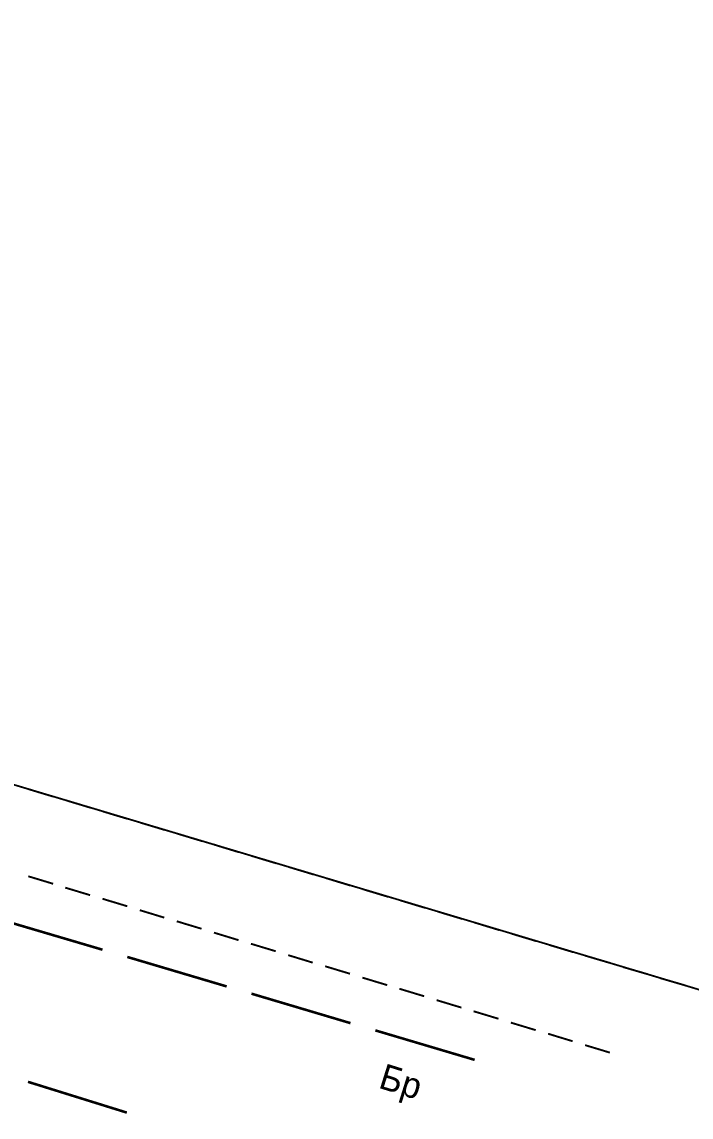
# Model space of a CAD drawing. Extents: x -2634 to -2115, y -2142 to -1393.
# Drawn here: x -2295.39 to -2269.51, y -1855.59 to -1813.24 of the extents above; entities that cross this region are included whole.
import ezdxf

# ---------------------------------------------------------------- set-up
doc = ezdxf.new("R2010")
doc.units = 0
doc.header["$MEASUREMENT"] = 0
for name, color, linetype in [('500_Дороги-Проезжие_ч', 7, 'Continuous'), ('500_Строен-Здания', 7, 'Continuous'), ('500_Трубоп-Канализаци', 7, 'Continuous')]:
    doc.layers.add(name, color=color, linetype=linetype)

msp = doc.modelspace()

# ---------------------------------------------------------------- linework, layer by layer
at = {"layer": '500_Строен-Здания', "color": 0, "const_width": 0.07}
msp.add_lwpolyline([(-2305.69, -1839.75), (-2296.43, -1809.31), (-2296.37, -1809.15), (-2273.6, -1734.35), (-2264.74, -1705.25), (-2250.02, -1709.75), (-2170.67, -1734), (-2204.78, -1846.48), (-2205.99, -1850.46), (-2211.31, -1867.98)], close=True, dxfattribs=at)
at = {"layer": '500_Строен-Здания', "color": 0, "const_width": 0.075}
for points in [[(-2294.17, -1843.2), (-2295.13, -1842.91)], [(-2292.73, -1843.63), (-2293.69, -1843.34)], [(-2291.3, -1844.06), (-2292.26, -1843.77)], [(-2289.86, -1844.49), (-2290.82, -1844.2)], [(-2288.42, -1844.92), (-2289.38, -1844.63)], [(-2286.99, -1845.35), (-2287.94, -1845.06)], [(-2285.55, -1845.78), (-2286.51, -1845.49)], [(-2284.11, -1846.21), (-2285.07, -1845.92)], [(-2294.18, -1846.57), (-2295.14, -1846.28)], [(-2282.68, -1846.64), (-2283.63, -1846.35)], [(-2292.75, -1847.01), (-2293.71, -1846.72)], [(-2281.24, -1847.07), (-2282.2, -1846.78)], [(-2291.31, -1847.44), (-2292.27, -1847.15)], [(-2279.8, -1847.5), (-2280.76, -1847.21)], [(-2289.88, -1847.88), (-2290.83, -1847.59)], [(-2278.36, -1847.93), (-2279.32, -1847.64)], [(-2288.44, -1848.31), (-2289.4, -1848.02)], [(-2276.93, -1848.36), (-2277.88, -1848.07)], [(-2287.01, -1848.75), (-2287.96, -1848.46)], [(-2275.49, -1848.79), (-2276.45, -1848.5)], [(-2285.57, -1849.18), (-2286.53, -1848.89)], [(-2274.05, -1849.22), (-2275.01, -1848.93)], [(-2284.14, -1849.62), (-2285.09, -1849.33)], [(-2272.62, -1849.64), (-2273.57, -1849.36)], [(-2282.7, -1850.05), (-2283.66, -1849.76)], [(-2281.26, -1850.49), (-2282.22, -1850.2)], [(-2271.18, -1850.07), (-2272.14, -1849.79)], [(-2279.83, -1850.92), (-2280.79, -1850.63)], [(-2269.74, -1850.5), (-2270.7, -1850.22)], [(-2278.39, -1851.36), (-2279.35, -1851.07)], [(-2276.96, -1851.79), (-2277.92, -1851.5)], [(-2275.52, -1852.23), (-2276.48, -1851.94)], [(-2274.09, -1852.66), (-2275.04, -1852.37)], [(-2272.65, -1853.1), (-2273.61, -1852.81)]]:
    msp.add_lwpolyline(points, dxfattribs=at)
at = {"layer": '500_Трубоп-Канализаци', "color": 32, "const_width": 0.1}
for points in [[(-2296.1, -1847.99), (-2292.27, -1849.12)], [(-2291.31, -1849.4), (-2287.47, -1850.54)], [(-2286.51, -1850.82), (-2282.68, -1851.96)], [(-2281.72, -1852.24), (-2277.88, -1853.38)], [(-2291.33, -1855.42), (-2295.15, -1854.23)]]:
    msp.add_lwpolyline(points, dxfattribs=at)

# ---------------------------------------------------------------- texts
at = {"layer": '500_Дороги-Проезжие_ч', "color": 0}
msp.add_text('Бр', height=0.99, rotation=342.63, dxfattribs=at).set_placement((-2281.64, -1854.45))

doc.saveas('drawing.dxf')
